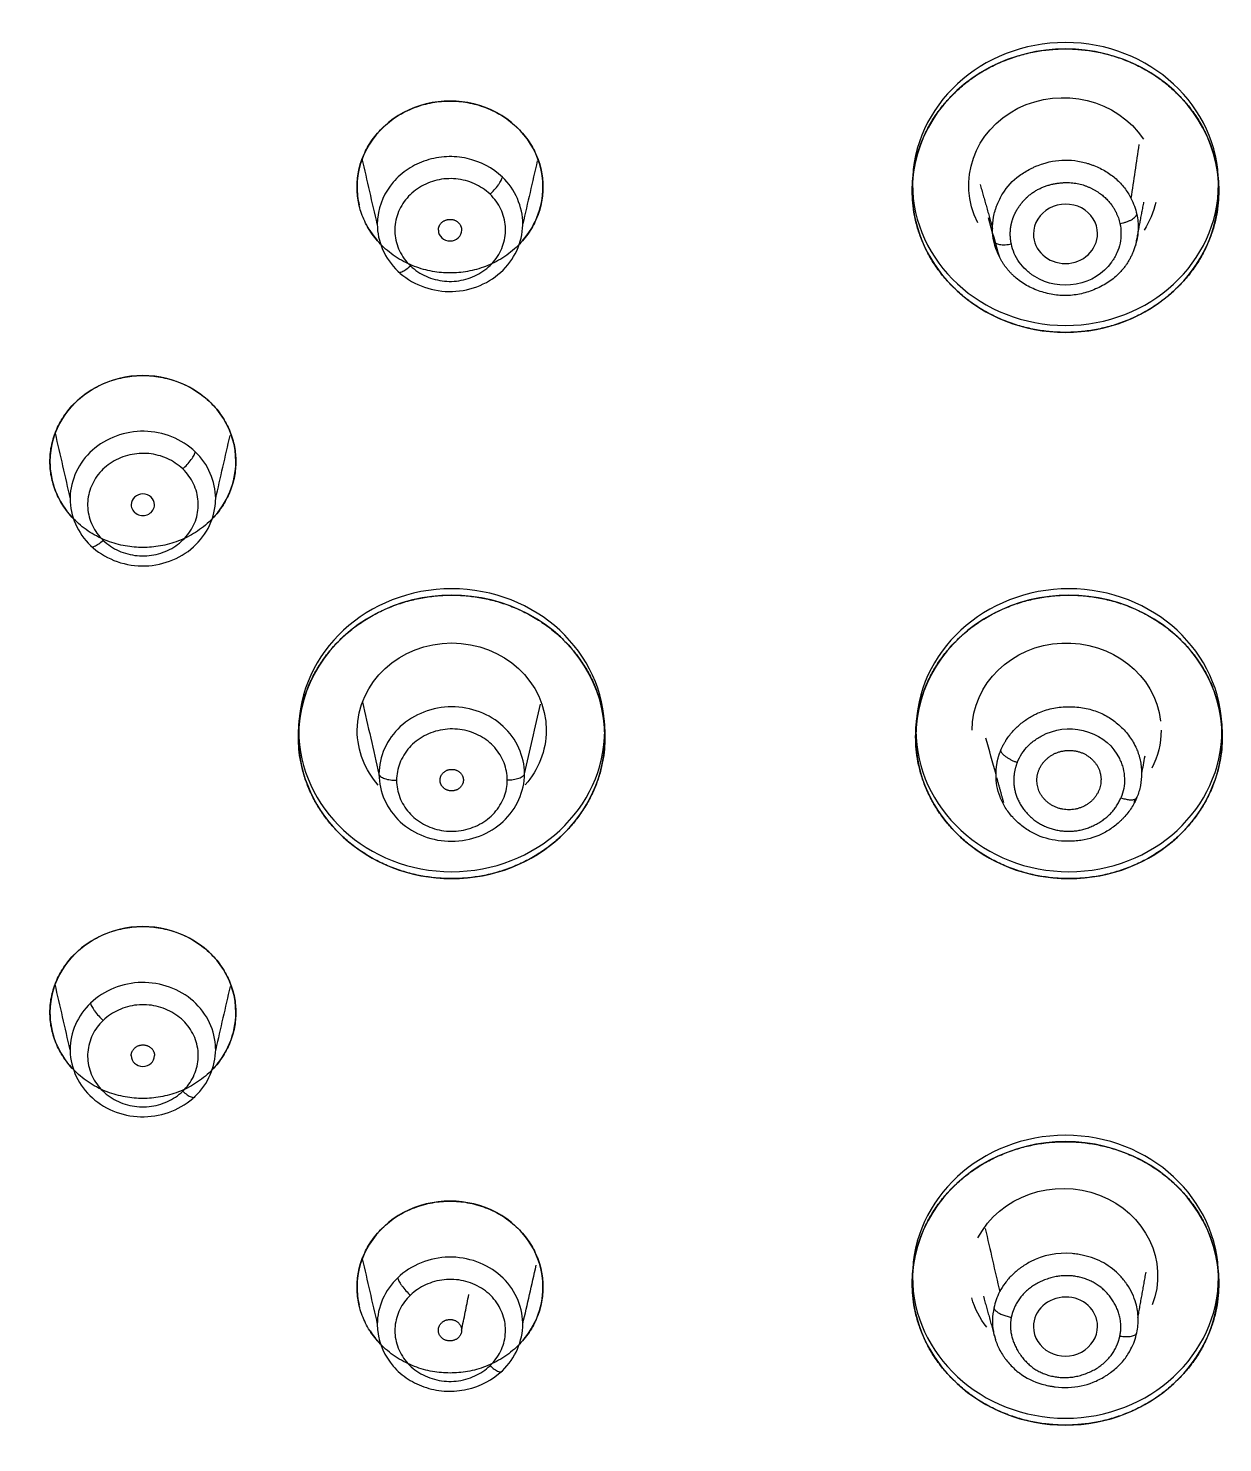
# Model space of a CAD drawing. Header units: millimetres. Extents: x 8883 to 11259, y -10160 to -6800.
# Drawn here: x 9738.44 to 9758.93, y -8386.65 to -8362.38 of the extents above; entities that cross this region are included whole.
import ezdxf

# ---------------------------------------------------------------- set-up
doc = ezdxf.new("R2010")
doc.units = ezdxf.units.MM
doc.layers.add('DIM', color=5, linetype='Continuous', lineweight=13)
doc.styles.add('ARIAL', font='arial.ttf')
doc.dimstyles.get("Standard").update_dxf_attribs({"dimtxt": 15, "dimasz": 15, "dimexe": 0.18, "dimexo": 0.0625, "dimgap": 4, "dimtad": 0, "dimdec": 1, "dimdsep": 46, "dimtxsty": 'ARIAL', "dimcen": 0, "dimclrd": 5, "dimclre": 5, "dimclrt": 5, "dimadec": 0, "dimazin": 0, "dimtfac": 1, "dimtdec": 1, "dimtofl": 0, "dimtmove": 0, "dimatfit": 3, "dimfxl": 1, "dimtolj": 1, "dimtzin": 0, "dimarcsym": 0})

# ---------------------------------------------------------------- blocks, each defined once
blk = doc.blocks.new('*D181')
at = {"layer": 'Defpoints', "color": 0, "transparency": 16777216}
for p in [(9790.112, -8262.466), (9790.112, -8375.129), (9680.114, -8375.98)]:
    blk.add_point(p, dxfattribs=at)
at = {"layer": 'DIM', "color": 5, "lineweight": -2, "transparency": 16777216}
for p, q in [((9680.114, -8375.917), (9680.114, -8262.286)), ((9790.112, -8375.067), (9790.112, -8262.286)), ((9698.114, -8262.466), (9711.106, -8262.466)), ((9772.112, -8262.466), (9759.12, -8262.466))]:
    blk.add_line(p, q, dxfattribs=at)
at = {"layer": 'DIM', "color": 5, "transparency": 16777216}
for points in [[(9698.114, -8259.466), (9698.114, -8265.466), (9680.114, -8262.466)], [(9772.112, -8259.466), (9772.112, -8265.466), (9790.112, -8262.466)]]:
    blk.add_solid(points, dxfattribs=at)
at = {"layer": 'DIM', "color": 5, "transparency": 16777216, "insert": (9735.113, -8262.466), "char_height": 18, "attachment_point": 5, "style": 'ARIAL'}
blk.add_mtext('\\A1;110', dxfattribs=at)
blk = doc.blocks.new('*D185')
at = {"layer": 'Defpoints', "color": 0, "transparency": 16777216}
for p in [(9678.596, -7626.145), (9989.37, -9683.127), (10114.894, -9683.127)]:
    blk.add_point(p, dxfattribs=at)
at = {"layer": 'DIM', "color": 5, "lineweight": -2, "transparency": 16777216}
for p, q in [((9678.658, -7626.145), (10115.074, -7626.145)), ((10114.894, -7644.145), (10114.894, -8614.508)), ((10114.894, -9665.127), (10114.894, -8694.764)), ((9989.433, -9683.127), (10115.074, -9683.127))]:
    blk.add_line(p, q, dxfattribs=at)
at = {"layer": 'DIM', "color": 5, "transparency": 16777216}
for points in [[(10111.894, -7644.145), (10117.894, -7644.145), (10114.894, -7626.145)], [(10111.894, -9665.127), (10117.894, -9665.127), (10114.894, -9683.127)]]:
    blk.add_solid(points, dxfattribs=at)
at = {"layer": 'DIM', "color": 5, "transparency": 16777216, "insert": (10114.894, -8654.636), "char_height": 18, "attachment_point": 5, "rotation": 90, "style": 'ARIAL'}
blk.add_mtext('\\A1;(2280)', dxfattribs=at)

msp = doc.modelspace()

# ---------------------------------------------------------------- linework, layer by layer
at = {"linetype": 'Continuous', "lineweight": 18}
for centre, major_axis, ratio, start_param, end_param in [((9756.234, -8365.163), (2.63, 0), 0.924527, 0, 3.141593), ((9745.674, -8365.1), (1.595, 0), 0.924527, 0, 3.141593), ((9745.674, -8365.1), (1.595, 0), 0.924527, 3.141593, 3.355467), ((9745.674, -8365.1), (1.595, 0), 0.924527, 5.557625, 6.283185), ((9756.234, -8365.163), (2.63, 0), 0.924527, 3.141593, 6.283185), ((9756.234, -8365.904), (-0.549, -0.026), 0.927596, 3.097646, 6.239239), ((9745.674, -8365.1), (1.595, 0), 0.924527, 3.58976, 3.845162), ((9745.674, -8365.841), (-0.2, -0.005), 0.927727, 6.261195, 9.402785), ((9756.234, -8365.904), (-0.549, -0.026), 0.927596, 6.239239, 9.380831), ((9740.404, -8369.811), (1.595, 0), 0.924527, 0, 3.141593), ((9740.404, -8369.811), (1.595, 0), 0.924527, 3.141593, 3.845457), ((9740.404, -8369.811), (1.595, 0), 0.924527, 5.559539, 6.283185), ((9740.404, -8370.552), (-0.2, -0.002), 0.926148, 3.13069, 6.272282), ((9740.404, -8370.552), (-0.2, -0.002), 0.926148, 6.272282, 9.413875), ((9745.703, -8374.536), (2.63, 0), 0.924527, 0, 3.141593), ((9756.294, -8374.536), (2.63, 0), 0.924527, 0, 3.141593), ((9745.703, -8374.536), (2.63, 0), 0.924527, 3.141593, 6.283185), ((9756.294, -8374.536), (2.63, 0), 0.924527, 3.141593, 6.283185), ((9740.404, -8379.264), (1.595, 0), 0.924527, 0, 3.141593), ((9740.404, -8379.264), (1.595, 0), 0.924527, 3.141593, 3.844524), ((9740.404, -8379.264), (1.595, 0), 0.924527, 5.545647, 6.283185), ((9740.404, -8380.005), (-0.2, -0.002), 0.922872, 6.272507, 9.414098), ((9756.234, -8383.912), (2.63, 0), 0.924527, 0, 3.141593), ((9745.674, -8383.975), (1.595, 0), 0.924527, 0, 3.141593), ((9745.674, -8383.975), (1.595, 0), 0.924527, 3.141593, 3.355467), ((9745.674, -8383.975), (1.595, 0), 0.924527, 5.545598, 6.283185), ((9756.234, -8383.912), (2.63, 0), 0.924527, 3.141593, 6.283185), ((9756.234, -8384.653), (-0.549, -0.025), 0.9211, 3.099424, 6.241016), ((9745.674, -8383.975), (1.595, 0), 0.924527, 3.677431, 3.858956), ((9756.234, -8384.653), (-0.549, -0.025), 0.9211, 6.241016, 9.382609)]:
    msp.add_ellipse(centre, major_axis=major_axis, ratio=ratio, start_param=start_param, end_param=end_param, dxfattribs=at)
for points, weights, knots in [([(9753.604, -8365.163), (9753.604, -8362.731), (9756.234, -8362.731), (9758.865, -8362.731), (9758.865, -8365.163)], [1, 0.707106907071, 1, 0.707106781187, 1], [0, 0, 0, 0.5, 0.5, 1, 1, 1]), ([(9744.078, -8365.1), (9744.078, -8363.626), (9745.674, -8363.626), (9747.269, -8363.626), (9747.269, -8365.1)], [1, 0.707107304891, 1, 0.707107304891, 1], [0, 0, 0, 0.5, 0.5, 1, 1, 1]), ([(9747.269, -8365.1), (9747.269, -8366.575), (9745.674, -8366.575), (9744.078, -8366.575), (9744.078, -8365.1)], [1, 0.707106955755, 1, 0.707106781187, 1], [0, 0, 0, 0.5, 0.5, 1, 1, 1]), ([(9758.865, -8365.163), (9758.865, -8367.595), (9756.234, -8367.595), (9753.604, -8367.595), (9753.604, -8365.163)], [1, 0.70710715884, 1, 0.70710715884, 1], [0, 0, 0, 0.5, 0.5, 1, 1, 1]), ([(9757.441, -8366.08), (9757.43, -8366.12), (9757.248, -8366.626), (9756.295, -8367.057), (9755.323, -8366.731), (9755.106, -8366.31)], [0.921419805362, 0.920849046779, 0.920849046779, 0.920849046779, 0.920849046779, 0.993742683981], [0, 0, 0, 0.027891, 0.356344, 0.684797, 1, 1, 1]), ([(9738.809, -8369.811), (9738.809, -8368.336), (9740.404, -8368.336), (9741.999, -8368.336), (9741.999, -8369.811)], [1, 0.707106979101, 1, 0.707106979101, 1], [0, 0, 0, 0.5, 0.5, 1, 1, 1]), ([(9741.999, -8369.811), (9741.999, -8371.286), (9740.404, -8371.286), (9738.809, -8371.286), (9738.809, -8369.811)], [1, 0.707106847158, 1, 0.707106781187, 1], [0, 0, 0, 0.5, 0.5, 1, 1, 1]), ([(9743.072, -8374.536), (9743.072, -8372.104), (9745.703, -8372.104), (9748.333, -8372.104), (9748.333, -8374.536)], [1, 0.707107048137, 1, 0.707107048137, 1], [0, 0, 0, 0.5, 0.5, 1, 1, 1]), ([(9753.663, -8374.536), (9753.663, -8372.104), (9756.294, -8372.104), (9758.924, -8372.104), (9758.924, -8374.536)], [1, 0.707107089385, 1, 0.707107089385, 1], [0, 0, 0, 0.5, 0.5, 1, 1, 1]), ([(9748.333, -8374.536), (9748.333, -8376.968), (9745.703, -8376.968), (9743.072, -8376.968), (9743.072, -8374.536)], [1, 0.70710687017, 1, 0.707106781187, 1], [0, 0, 0, 0.5, 0.5, 1, 1, 1]), ([(9758.924, -8374.536), (9758.924, -8376.968), (9756.294, -8376.968), (9753.663, -8376.968), (9753.663, -8374.536)], [1, 0.707106883919, 1, 0.707106781187, 1], [0, 0, 0, 0.5, 0.5, 1, 1, 1]), ([(9755.744, -8375.281), (9755.744, -8375.068), (9756.072, -8374.767), (9756.532, -8374.77), (9756.844, -8375.07), (9756.844, -8375.273)], [0.997014216091, 0.922369618366, 0.922369618366, 0.922369618366, 0.922369618366, 0.993816476362], [0, 0, 0, 0.252567, 0.505134, 0.757701, 1, 1, 1]), ([(9745.503, -8375.278), (9745.503, -8375.204), (9745.616, -8375.094), (9745.784, -8375.091), (9745.903, -8375.199), (9745.903, -8375.276)], [0.993806094249, 0.922367138801, 0.922367138801, 0.922367138801, 0.922367138801, 0.997014120723], [0, 0, 0, 0.242286, 0.494857, 0.747428, 1, 1, 1]), ([(9745.903, -8375.276), (9745.903, -8375.35), (9745.79, -8375.46), (9745.622, -8375.463), (9745.503, -8375.355), (9745.503, -8375.278)], [0.993811787275, 0.922368303391, 0.922368303391, 0.922368303391, 0.922368303391, 1], [0, 0, 0, 0.242293, 0.494862, 0.747431, 1, 1, 1]), ([(9756.843, -8375.273), (9756.843, -8375.782), (9756.294, -8375.786), (9755.744, -8375.789), (9755.744, -8375.281)], [1, 0.707106978218, 1, 0.707106781187, 1], [0, 0, 0, 0.5, 0.5, 1, 1, 1]), ([(9738.809, -8379.264), (9738.809, -8377.79), (9740.404, -8377.79), (9741.999, -8377.79), (9741.999, -8379.264)], [1, 0.707106979101, 1, 0.707106979101, 1], [0, 0, 0, 0.5, 0.5, 1, 1, 1]), ([(9741.999, -8379.264), (9741.999, -8380.739), (9740.404, -8380.739), (9738.809, -8380.739), (9738.809, -8379.264)], [1, 0.707106847158, 1, 0.707106781187, 1], [0, 0, 0, 0.5, 0.5, 1, 1, 1]), ([(9753.604, -8383.912), (9753.604, -8381.481), (9756.234, -8381.481), (9758.865, -8381.481), (9758.865, -8383.912)], [1, 0.707106907071, 1, 0.707106781187, 1], [0, 0, 0, 0.5, 0.5, 1, 1, 1]), ([(9744.078, -8383.975), (9744.078, -8382.501), (9745.674, -8382.501), (9747.269, -8382.501), (9747.269, -8383.975)], [1, 0.707107304891, 1, 0.707107304891, 1], [0, 0, 0, 0.5, 0.5, 1, 1, 1]), ([(9747.269, -8383.975), (9747.269, -8385.45), (9745.674, -8385.45), (9744.078, -8385.45), (9744.078, -8383.975)], [1, 0.707106955755, 1, 0.707106781187, 1], [0, 0, 0, 0.5, 0.5, 1, 1, 1]), ([(9758.865, -8383.912), (9758.865, -8386.344), (9756.234, -8386.344), (9753.604, -8386.344), (9753.604, -8383.912)], [1, 0.70710715884, 1, 0.70710715884, 1], [0, 0, 0, 0.5, 0.5, 1, 1, 1]), ([(9745.474, -8384.717), (9745.474, -8384.64), (9745.593, -8384.531), (9745.76, -8384.533), (9745.874, -8384.642), (9745.873, -8384.715)], [1, 0.922369618366, 0.922369618366, 0.922369618366, 0.922369618366, 0.993816140214], [0, 0, 0, 0.252567, 0.505134, 0.757701, 1, 1, 1]), ([(9745.873, -8384.715), (9745.873, -8384.9), (9745.674, -8384.9), (9745.474, -8384.901), (9745.474, -8384.717)], [1, 0.707107286609, 1, 0.707106781189, 1], [0, 0, 0, 0.5, 0.5, 1, 1, 1])]:
    msp.add_rational_spline(points, weights, degree=2, knots=knots, dxfattribs=at)
for points, degree, knots in [([(9758.86, -8365.049), (9758.86, -8363.711), (9757.679, -8362.622), (9754.79, -8362.621), (9753.609, -8363.705), (9753.609, -8365.049)], 3, [0, 0, 0, 0, 0.5, 0.5, 1, 1, 1, 1]), ([(9754.732, -8365.715), (9754.359, -8364.998), (9754.666, -8364.13), (9756.171, -8363.371), (9757.12, -8363.599), (9757.574, -8364.279)], 3, [0, 0, 0, 0, 0.5, 0.5, 1, 1, 1, 1]), ([(9746.36, -8365.224), (9746.384, -8365.202), (9746.435, -8365.151), (9746.495, -8365.078), (9746.532, -8365.023), (9746.553, -8364.985), (9746.567, -8364.954), (9746.571, -8364.937), (9746.572, -8364.93)], 3, [0, 0, 0, 0, 0.249918, 0.500019, 0.625069, 0.750119, 0.87517, 1, 1, 1, 1]), ([(9753.609, -8365.049), (9753.609, -8366.386), (9754.79, -8367.476), (9757.679, -8367.476), (9758.86, -8366.392), (9758.86, -8365.049)], 3, [0, 0, 0, 0, 0.5, 0.5, 1, 1, 1, 1]), ([(9755.305, -8366.078), (9755.304, -8366.073), (9755.302, -8366.064), (9755.299, -8366.05), (9755.297, -8366.035), (9755.295, -8366.021), (9755.293, -8366.007), (9755.291, -8365.992), (9755.29, -8365.978), (9755.288, -8365.963), (9755.288, -8365.949), (9755.287, -8365.934), (9755.287, -8365.92), (9755.286, -8365.905), (9755.287, -8365.891), (9755.287, -8365.876), (9755.288, -8365.862), (9755.289, -8365.847), (9755.29, -8365.833), (9755.291, -8365.818), (9755.293, -8365.804), (9755.295, -8365.789), (9755.297, -8365.774), (9755.3, -8365.76), (9755.303, -8365.745), (9755.306, -8365.731), (9755.309, -8365.717), (9755.313, -8365.702), (9755.317, -8365.688), (9755.321, -8365.673), (9755.326, -8365.659), (9755.331, -8365.645), (9755.336, -8365.63), (9755.341, -8365.616), (9755.347, -8365.602), (9755.353, -8365.588), (9755.359, -8365.574), (9755.365, -8365.56), (9755.372, -8365.546), (9755.379, -8365.532), (9755.387, -8365.519), (9755.394, -8365.505), (9755.402, -8365.491), (9755.41, -8365.478), (9755.419, -8365.464), (9755.427, -8365.451), (9755.436, -8365.438), (9755.445, -8365.425), (9755.455, -8365.412), (9755.464, -8365.399), (9755.474, -8365.386), (9755.484, -8365.374), (9755.494, -8365.362), (9755.504, -8365.35), (9755.514, -8365.338), (9755.524, -8365.327), (9755.535, -8365.315), (9755.546, -8365.304), (9755.557, -8365.293), (9755.58, -8365.271), (9755.618, -8365.237), (9755.672, -8365.197), (9755.727, -8365.162), (9755.785, -8365.13), (9755.844, -8365.104), (9755.905, -8365.081), (9755.967, -8365.062), (9756.03, -8365.047), (9756.093, -8365.036), (9756.155, -8365.028), (9756.215, -8365.024), (9756.274, -8365.023), (9756.33, -8365.026), (9756.384, -8365.032), (9756.437, -8365.04), (9756.487, -8365.052), (9756.536, -8365.065), (9756.584, -8365.082), (9756.629, -8365.1), (9756.673, -8365.12), (9756.716, -8365.142), (9756.757, -8365.166), (9756.796, -8365.191), (9756.832, -8365.216), (9756.867, -8365.243), (9756.898, -8365.269), (9756.928, -8365.297), (9756.955, -8365.324), (9756.979, -8365.351), (9757.002, -8365.378), (9757.023, -8365.405), (9757.042, -8365.432), (9757.059, -8365.458), (9757.075, -8365.484), (9757.089, -8365.509), (9757.097, -8365.526), (9757.101, -8365.535)], 3, [0, 0, 0, 0, 0.005639, 0.01128, 0.016923, 0.022568, 0.028216, 0.033866, 0.039518, 0.045174, 0.050834, 0.056497, 0.062165, 0.067837, 0.073514, 0.079196, 0.084884, 0.090579, 0.09628, 0.101988, 0.107703, 0.113427, 0.11916, 0.124901, 0.130652, 0.136413, 0.142185, 0.147968, 0.153763, 0.15957, 0.165389, 0.171222, 0.177069, 0.18293, 0.188806, 0.194697, 0.200603, 0.206526, 0.212466, 0.218423, 0.224397, 0.230389, 0.2364, 0.242429, 0.248478, 0.254545, 0.260633, 0.266737, 0.272815, 0.278856, 0.284861, 0.290832, 0.29677, 0.302676, 0.308553, 0.314401, 0.320223, 0.326019, 0.331792, 0.337544, 0.363062, 0.387913, 0.412255, 0.436234, 0.459979, 0.483604, 0.507202, 0.530854, 0.554402, 0.577065, 0.598864, 0.619904, 0.640284, 0.660096, 0.679422, 0.698337, 0.716906, 0.735184, 0.753217, 0.771044, 0.788693, 0.806186, 0.823482, 0.840237, 0.856404, 0.872002, 0.887047, 0.901558, 0.91555, 0.929037, 0.942032, 0.954548, 0.966594, 0.97818, 0.989313, 1, 1, 1, 1]), ([(9744.777, -8366.543), (9745.003, -8366.76), (9745.651, -8367.019), (9746.636, -8366.656), (9746.92, -8366.048), (9746.923, -8365.74), (9746.923, -8365.734)], 3, [0, 0, 0, 0, 0.331046, 0.662091, 0.993137, 1, 1, 1, 1]), ([(9757.168, -8365.728), (9757.18, -8365.783), (9757.186, -8365.839), (9757.187, -8365.952), (9757.181, -8366.009), (9757.158, -8366.122), (9757.139, -8366.178), (9757.103, -8366.259), (9757.089, -8366.286), (9757.066, -8366.326), (9757.058, -8366.339), (9757.041, -8366.365), (9757.032, -8366.378), (9756.877, -8366.593), (9756.676, -8366.718), (9756.16, -8366.814), (9755.923, -8366.772), (9755.693, -8366.629), (9755.68, -8366.62), (9755.654, -8366.603), (9755.616, -8366.575), (9755.58, -8366.545), (9755.513, -8366.483), (9755.473, -8366.438), (9755.406, -8366.342), (9755.378, -8366.292), (9755.333, -8366.187), (9755.316, -8366.133), (9755.305, -8366.078)], 3, [0, 0, 0, 0, 0.0625, 0.0625, 0.125, 0.125, 0.1875, 0.1875, 0.21875, 0.21875, 0.234375, 0.234375, 0.25, 0.25, 0.5, 0.5, 0.75, 0.75, 0.765625, 0.765625, 0.78125, 0.8125, 0.8125, 0.875, 0.875, 0.9375, 0.9375, 1, 1, 1, 1]), ([(9744.777, -8366.543), (9744.778, -8366.548), (9744.782, -8366.558), (9744.796, -8366.565), (9744.817, -8366.565), (9744.855, -8366.553), (9744.917, -8366.517), (9744.97, -8366.475), (9744.994, -8366.453)], 3, [0, 0, 0, 0, 0.124831, 0.249881, 0.374931, 0.499982, 0.750082, 1, 1, 1, 1]), ([(9741.088, -8369.938), (9741.113, -8369.917), (9741.164, -8369.866), (9741.225, -8369.792), (9741.262, -8369.737), (9741.283, -8369.699), (9741.297, -8369.667), (9741.301, -8369.651), (9741.302, -8369.643)], 3, [0, 0, 0, 0, 0.24992, 0.500024, 0.625075, 0.750127, 0.875179, 1, 1, 1, 1]), ([(9739.507, -8371.252), (9739.733, -8371.468), (9740.381, -8371.728), (9741.366, -8371.367), (9741.65, -8370.761), (9741.653, -8370.453), (9741.653, -8370.446)], 3, [0, 0, 0, 0, 0.330966, 0.661933, 0.992899, 1, 1, 1, 1]), ([(9739.507, -8371.252), (9739.508, -8371.257), (9739.512, -8371.266), (9739.526, -8371.274), (9739.547, -8371.274), (9739.585, -8371.262), (9739.646, -8371.227), (9739.698, -8371.185), (9739.723, -8371.163)], 3, [0, 0, 0, 0, 0.124822, 0.249873, 0.374925, 0.499976, 0.75008, 1, 1, 1, 1]), ([(9748.328, -8374.422), (9748.328, -8373.085), (9747.147, -8371.995), (9744.259, -8371.994), (9743.078, -8373.078), (9743.078, -8374.422)], 3, [0, 0, 0, 0, 0.5, 0.5, 1, 1, 1, 1]), ([(9758.919, -8374.422), (9758.919, -8373.085), (9757.738, -8371.995), (9754.849, -8371.994), (9753.668, -8373.078), (9753.668, -8374.422)], 3, [0, 0, 0, 0, 0.5, 0.5, 1, 1, 1, 1]), ([(9744.082, -8374.422), (9744.082, -8373.597), (9744.813, -8372.923), (9746.593, -8372.923), (9747.324, -8373.591), (9747.324, -8374.422)], 3, [0, 0, 0, 0, 0.5, 0.5, 1, 1, 1, 1]), ([(9754.631, -8374.422), (9754.631, -8373.627), (9755.313, -8372.966), (9757.026, -8372.884), (9757.774, -8373.469), (9757.866, -8374.263)], 3, [0, 0, 0, 0, 0.5, 0.5, 1, 1, 1, 1]), ([(9743.078, -8374.422), (9743.078, -8375.759), (9744.259, -8376.849), (9747.147, -8376.849), (9748.328, -8375.765), (9748.328, -8374.422)], 3, [0, 0, 0, 0, 0.5, 0.5, 1, 1, 1, 1]), ([(9753.668, -8374.422), (9753.668, -8375.759), (9754.849, -8376.849), (9757.738, -8376.849), (9758.919, -8375.765), (9758.919, -8374.422)], 3, [0, 0, 0, 0, 0.5, 0.5, 1, 1, 1, 1]), ([(9755.122, -8374.774), (9755.124, -8374.781), (9755.127, -8374.788), (9755.136, -8374.804), (9755.143, -8374.813), (9755.158, -8374.831), (9755.168, -8374.84), (9755.19, -8374.86), (9755.202, -8374.869), (9755.23, -8374.888), (9755.244, -8374.898), (9755.276, -8374.916), (9755.292, -8374.925), (9755.325, -8374.941), (9755.342, -8374.948), (9755.375, -8374.962), (9755.391, -8374.968), (9755.407, -8374.974)], 3, [0, 0, 0, 0, 0.125, 0.125, 0.25, 0.25, 0.375, 0.375, 0.5, 0.5, 0.625, 0.625, 0.75, 0.75, 0.875, 0.875, 1, 1, 1, 1]), ([(9744.455, -8375.176), (9744.455, -8375.176), (9744.455, -8375.478), (9744.726, -8376.08), (9745.704, -8376.452), (9746.682, -8376.074), (9746.952, -8375.471), (9746.952, -8375.169)], 3, [0, 0, 0, 0, 0.000026, 0.250026, 0.500026, 0.750026, 1, 1, 1, 1]), ([(9757.461, -8375.572), (9757.436, -8375.634), (9757.404, -8375.695), (9757.329, -8375.811), (9757.285, -8375.867), (9757.223, -8375.934), (9757.211, -8375.947), (9757.184, -8375.972), (9757.171, -8375.985), (9757.131, -8376.022), (9757.048, -8376.091), (9756.841, -8376.224), (9756.609, -8376.3), (9756.409, -8376.322), (9756.343, -8376.326), (9756.315, -8376.327), (9756.296, -8376.327), (9756.286, -8376.327), (9756.201, -8376.327), (9755.981, -8376.31), (9755.717, -8376.221), (9755.513, -8376.086), (9755.431, -8376.016), (9755.391, -8375.979), (9755.378, -8375.966), (9755.352, -8375.941), (9755.34, -8375.928), (9755.28, -8375.861), (9755.238, -8375.805), (9755.165, -8375.689), (9755.135, -8375.628), (9755.088, -8375.504), (9755.07, -8375.44), (9755.048, -8375.311), (9755.042, -8375.246), (9755.042, -8375.181)], 3, [0, 0, 0, 0, 0.0625, 0.0625, 0.125, 0.125, 0.140625, 0.140625, 0.15625, 0.15625, 0.1875, 0.25, 0.375, 0.40625, 0.421875, 0.429687, 0.429687, 0.4375, 0.4375, 0.5, 0.625, 0.6875, 0.71875, 0.71875, 0.734375, 0.734375, 0.75, 0.75, 0.8125, 0.8125, 0.875, 0.875, 0.9375, 0.9375, 1, 1, 1, 1]), ([(9755.346, -8375.284), (9755.351, -8375.601), (9755.574, -8375.846), (9755.794, -8376.087), (9756.45, -8376.195), (9756.753, -8376.038), (9757.059, -8375.879), (9757.184, -8375.58)], 2, [0, 0, 0, 0.25, 0.25, 0.5, 0.75, 0.75, 1, 1, 1]), ([(9757.539, -8375.164), (9757.539, -8375.233), (9757.533, -8375.302), (9757.507, -8375.439), (9757.487, -8375.506), (9757.461, -8375.572)], 3, [0, 0, 0, 0, 0.5, 0.5, 1, 1, 1, 1]), ([(9739.507, -8379.102), (9739.508, -8379.109), (9739.512, -8379.126), (9739.526, -8379.158), (9739.547, -8379.196), (9739.585, -8379.252), (9739.646, -8379.326), (9739.698, -8379.377), (9739.723, -8379.399)], 3, [0, 0, 0, 0, 0.124777, 0.249809, 0.374841, 0.499873, 0.749936, 1, 1, 1, 1]), ([(9739.156, -8379.903), (9739.156, -8379.909), (9739.159, -8380.217), (9739.443, -8380.821), (9740.428, -8381.178), (9741.075, -8380.918), (9741.302, -8380.701)], 3, [0, 0, 0, 0, 0.007423, 0.338282, 0.669141, 1, 1, 1, 1]), ([(9741.088, -8380.615), (9741.113, -8380.636), (9741.164, -8380.678), (9741.225, -8380.712), (9741.262, -8380.723), (9741.283, -8380.723), (9741.297, -8380.716), (9741.301, -8380.706), (9741.302, -8380.701)], 3, [0, 0, 0, 0, 0.250064, 0.500128, 0.625159, 0.750191, 0.875223, 1, 1, 1, 1]), ([(9758.86, -8383.798), (9758.86, -8382.461), (9757.679, -8381.371), (9754.79, -8381.371), (9753.609, -8382.455), (9753.609, -8383.798)], 3, [0, 0, 0, 0, 0.5, 0.5, 1, 1, 1, 1]), ([(9754.732, -8383.132), (9755.104, -8382.414), (9756.028, -8382.092), (9757.611, -8382.703), (9758.012, -8383.53), (9757.722, -8384.283)], 3, [0, 0, 0, 0, 0.5, 0.5, 1, 1, 1, 1]), ([(9744.777, -8383.815), (9744.778, -8383.822), (9744.782, -8383.839), (9744.796, -8383.872), (9744.817, -8383.91), (9744.855, -8383.966), (9744.917, -8384.041), (9744.97, -8384.092), (9744.994, -8384.114)], 3, [0, 0, 0, 0, 0.124764, 0.249798, 0.374832, 0.499865, 0.749933, 1, 1, 1, 1]), ([(9753.609, -8383.798), (9753.609, -8385.136), (9754.79, -8386.225), (9757.679, -8386.226), (9758.86, -8385.142), (9758.86, -8383.798)], 3, [0, 0, 0, 0, 0.5, 0.5, 1, 1, 1, 1]), ([(9757.168, -8384.815), (9757.231, -8384.5), (9756.86, -8383.918), (9756.531, -8383.821), (9756.199, -8383.723), (9755.862, -8383.859), (9755.523, -8383.997), (9755.371, -8384.3)], 2, [0, 0, 0, 0.25, 0.5, 0.5, 0.75, 0.75, 1, 1, 1]), ([(9755.006, -8384.336), (9754.992, -8384.402), (9754.984, -8384.469), (9754.98, -8384.604), (9754.985, -8384.672), (9755.009, -8384.807), (9755.028, -8384.874), (9755.079, -8385.005), (9755.112, -8385.07), (9755.162, -8385.147), (9755.172, -8385.163), (9755.193, -8385.193), (9755.204, -8385.208), (9755.238, -8385.252), (9755.308, -8385.335), (9755.493, -8385.502), (9755.718, -8385.614), (9755.903, -8385.66), (9755.96, -8385.672), (9755.979, -8385.675), (9756.018, -8385.682), (9756.114, -8385.696), (9756.36, -8385.708), (9756.644, -8385.649), (9756.845, -8385.548), (9756.927, -8385.498), (9756.943, -8385.488), (9756.975, -8385.466), (9757.022, -8385.433), (9757.066, -8385.398), (9757.15, -8385.324), (9757.201, -8385.271), (9757.289, -8385.159), (9757.327, -8385.1), (9757.358, -8385.038)], 3, [0, 0, 0, 0, 0.0625, 0.0625, 0.125, 0.125, 0.1875, 0.1875, 0.25, 0.25, 0.265625, 0.265625, 0.28125, 0.28125, 0.3125, 0.375, 0.5, 0.53125, 0.53125, 0.546875, 0.546875, 0.5625, 0.625, 0.75, 0.8125, 0.8125, 0.828125, 0.828125, 0.84375, 0.875, 0.875, 0.9375, 0.9375, 1, 1, 1, 1]), ([(9757.457, -8384.76), (9757.474, -8384.677), (9757.483, -8384.592), (9757.479, -8384.423), (9757.466, -8384.337), (9757.442, -8384.254)], 3, [0, 0, 0, 0, 0.5, 0.5, 1, 1, 1, 1]), ([(9755.304, -8384.493), (9755.245, -8384.79), (9755.427, -8385.086), (9755.615, -8385.391), (9755.941, -8385.488), (9756.275, -8385.586), (9756.95, -8385.311), (9757.101, -8385.009)], 2, [0, 0, 0, 0.25, 0.25, 0.5, 0.5, 0.75, 1, 1, 1]), ([(9744.433, -8384.737), (9744.459, -8384.953), (9744.553, -8385.162), (9744.735, -8385.375), (9744.775, -8385.415), (9744.861, -8385.489), (9744.998, -8385.591), (9745.264, -8385.715), (9745.497, -8385.757), (9745.674, -8385.765), (9745.733, -8385.763), (9745.85, -8385.752), (9746.141, -8385.706), (9746.408, -8385.566), (9746.572, -8385.41)], 3, [0, 0, 0, 0, 0.25, 0.25, 0.3125, 0.3125, 0.375, 0.5, 0.625, 0.625, 0.6875, 0.6875, 0.75, 1, 1, 1, 1]), ([(9757.168, -8384.816), (9757.185, -8384.818), (9757.202, -8384.821), (9757.236, -8384.824), (9757.254, -8384.826), (9757.288, -8384.826), (9757.305, -8384.826), (9757.337, -8384.824), (9757.352, -8384.822), (9757.38, -8384.817), (9757.392, -8384.813), (9757.414, -8384.805), (9757.423, -8384.8), (9757.439, -8384.79), (9757.445, -8384.784), (9757.453, -8384.772), (9757.456, -8384.766), (9757.457, -8384.76)], 3, [0, 0, 0, 0, 0.125, 0.125, 0.25, 0.25, 0.375, 0.375, 0.5, 0.5, 0.625, 0.625, 0.75, 0.75, 0.875, 0.875, 1, 1, 1, 1]), ([(9746.36, -8385.325), (9746.384, -8385.346), (9746.435, -8385.388), (9746.495, -8385.422), (9746.532, -8385.433), (9746.553, -8385.432), (9746.567, -8385.425), (9746.571, -8385.415), (9746.572, -8385.41)], 3, [0, 0, 0, 0, 0.250067, 0.500135, 0.625169, 0.750202, 0.875236, 1, 1, 1, 1])]:
    msp.add_open_spline(points, degree=degree, knots=knots, dxfattribs=at)
for points, degree in [([(9757.494, -8364.372), (9757.449, -8364.679), (9757.403, -8364.985), (9757.357, -8365.292)], 3), ([(9746.36, -8365.224), (9746.278, -8365.148), (9746.102, -8365.029), (9745.775, -8364.944), (9745.446, -8364.966), (9745.138, -8365.093), (9744.895, -8365.31), (9744.747, -8365.59), (9744.71, -8365.897), (9744.791, -8366.207), (9744.915, -8366.375), (9744.994, -8366.453)], 3), ([(9754.77, -8365.057), (9754.984, -8365.815)], 1), ([(9744.994, -8366.453), (9745.076, -8366.529), (9745.252, -8366.648), (9745.579, -8366.733), (9745.907, -8366.71), (9746.216, -8366.583), (9746.459, -8366.367), (9746.607, -8366.086), (9746.644, -8365.779), (9746.563, -8365.47), (9746.439, -8365.302), (9746.36, -8365.224)], 3), ([(9757.446, -8366.064), (9757.58, -8365.358)], 1), ([(9757.782, -8365.364), (9757.745, -8365.531), (9757.677, -8365.693), (9757.582, -8365.84)], 3), ([(9755.106, -8366.31), (9755.041, -8366.083), (9754.976, -8365.856), (9754.911, -8365.629)], 3), ([(9757.101, -8365.535), (9757.132, -8365.597), (9757.154, -8365.662), (9757.168, -8365.728)], 3), ([(9744.426, -8365.74), (9744.426, -8366.036), (9744.555, -8366.331), (9744.777, -8366.543)], 3), ([(9741.088, -8369.938), (9741.007, -8369.862), (9740.831, -8369.743), (9740.504, -8369.658), (9740.175, -8369.68), (9739.866, -8369.806), (9739.624, -8370.021), (9739.476, -8370.301), (9739.438, -8370.607), (9739.52, -8370.917), (9739.643, -8371.085), (9739.723, -8371.163)], 3), ([(9739.723, -8371.163), (9739.804, -8371.239), (9739.981, -8371.358), (9740.307, -8371.443), (9740.636, -8371.421), (9740.945, -8371.295), (9741.187, -8371.08), (9741.335, -8370.8), (9741.373, -8370.494), (9741.291, -8370.184), (9741.168, -8370.016), (9741.088, -8369.938)], 3), ([(9739.156, -8370.449), (9739.156, -8370.744), (9739.285, -8371.04), (9739.507, -8371.252)], 3), ([(9744.441, -8375.363), (9744.217, -8375.106), (9744.082, -8374.779), (9744.082, -8374.422)], 3), ([(9746.656, -8375.274), (9746.655, -8375.171), (9746.62, -8374.979), (9746.456, -8374.707), (9746.207, -8374.509), (9745.887, -8374.396), (9745.546, -8374.393), (9745.219, -8374.504), (9744.962, -8374.705), (9744.793, -8374.984), (9744.757, -8375.178), (9744.757, -8375.28)], 3), ([(9747.324, -8374.422), (9747.324, -8374.776), (9747.19, -8375.101), (9746.966, -8375.358)], 3), ([(9757.875, -8374.422), (9757.875, -8374.654), (9757.817, -8374.874), (9757.714, -8375.071)], 3), ([(9755.042, -8375.181), (9754.985, -8374.973), (9754.927, -8374.765), (9754.869, -8374.556)], 3), ([(9757.593, -8374.869), (9757.575, -8374.968), (9757.557, -8375.066), (9757.539, -8375.164)], 3), ([(9744.757, -8375.28), (9744.757, -8375.383), (9744.793, -8375.576), (9744.957, -8375.847), (9745.205, -8376.045), (9745.526, -8376.158), (9745.866, -8376.161), (9746.194, -8376.05), (9746.451, -8375.849), (9746.62, -8375.57), (9746.656, -8375.376), (9746.656, -8375.274)], 3), ([(9755.052, -8375.234), (9755.17, -8375.66)], 1), ([(9757.413, -8375.68), (9757.427, -8375.603)], 1), ([(9741.088, -8380.615), (9741.166, -8380.539), (9741.287, -8380.375), (9741.372, -8380.072), (9741.338, -8379.763), (9741.19, -8379.48), (9740.948, -8379.265), (9740.636, -8379.138), (9740.3, -8379.118), (9739.975, -8379.207), (9739.802, -8379.325), (9739.723, -8379.399)], 3), ([(9739.723, -8379.399), (9739.645, -8379.475), (9739.524, -8379.639), (9739.439, -8379.942), (9739.473, -8380.251), (9739.621, -8380.534), (9739.863, -8380.749), (9740.175, -8380.876), (9740.511, -8380.896), (9740.836, -8380.807), (9741.01, -8380.689), (9741.088, -8380.615)], 3), ([(9741.302, -8380.701), (9741.524, -8380.489), (9741.652, -8380.194), (9741.653, -8379.899)], 3), ([(9754.858, -8382.972), (9754.941, -8383.334), (9755.023, -8383.696), (9755.106, -8384.058)], 3), ([(9746.36, -8385.325), (9746.436, -8385.251), (9746.556, -8385.09), (9746.642, -8384.79), (9746.613, -8384.488), (9746.469, -8384.201), (9746.227, -8383.981), (9745.909, -8383.851), (9745.573, -8383.831), (9745.243, -8383.923), (9745.071, -8384.04), (9744.994, -8384.114)], 3), ([(9757.478, -8384.498), (9757.616, -8383.719)], 1), ([(9744.994, -8384.114), (9744.918, -8384.188), (9744.798, -8384.349), (9744.712, -8384.649), (9744.74, -8384.951), (9744.885, -8385.237), (9745.127, -8385.457), (9745.445, -8385.587), (9745.78, -8385.607), (9746.111, -8385.515), (9746.282, -8385.399), (9746.36, -8385.325)], 3), ([(9745.873, -8384.715), (9745.894, -8384.613), (9745.936, -8384.409), (9745.977, -8384.204), (9745.997, -8384.102)], 3), ([(9754.883, -8384.663), (9754.765, -8384.512), (9754.677, -8384.342), (9754.626, -8384.162)], 3), ([(9754.826, -8384.134), (9755.033, -8384.878)], 1), ([(9755.371, -8384.3), (9755.326, -8384.392), (9755.304, -8384.493)], 2), ([(9746.572, -8385.41), (9746.794, -8385.198), (9746.922, -8384.903), (9746.923, -8384.609)], 3), ([(9757.101, -8385.009), (9757.146, -8384.917), (9757.168, -8384.815)], 2), ([(9757.358, -8385.038), (9757.404, -8384.949), (9757.437, -8384.856), (9757.457, -8384.76)], 3)]:
    msp.add_open_spline(points, degree=degree, dxfattribs=at)
at = {"linetype": 'Continuous', "lineweight": 13}
for points in [[(9744.426, -8365.74), (9744.34, -8365.365), (9744.254, -8364.99), (9744.168, -8364.615)], [(9747.171, -8364.653), (9747.088, -8365.014), (9747.005, -8365.374), (9746.923, -8365.734)], [(9746.923, -8365.734), (9746.922, -8365.438), (9746.794, -8365.142), (9746.572, -8364.93)], [(9757.357, -8365.292), (9757.403, -8365.38), (9757.437, -8365.473), (9757.458, -8365.57)], [(9744.433, -8365.617), (9744.428, -8365.658), (9744.426, -8365.699), (9744.426, -8365.74)], [(9755.106, -8366.31), (9755.06, -8366.222), (9755.026, -8366.128), (9755.005, -8366.031)], [(9738.898, -8369.326), (9738.984, -8369.7), (9739.07, -8370.075), (9739.156, -8370.449)], [(9741.653, -8370.446), (9741.735, -8370.086), (9741.818, -8369.725), (9741.901, -8369.364)], [(9741.653, -8370.446), (9741.652, -8370.151), (9741.524, -8369.855), (9741.302, -8369.643)], [(9744.171, -8373.937), (9744.266, -8374.35), (9744.361, -8374.763), (9744.455, -8375.176)], [(9746.952, -8375.169), (9747.043, -8374.771), (9747.135, -8374.373), (9747.226, -8373.975)], [(9739.156, -8379.903), (9739.07, -8379.528), (9738.984, -8379.154), (9738.898, -8378.779)], [(9741.901, -8378.818), (9741.818, -8379.178), (9741.735, -8379.539), (9741.653, -8379.899)], [(9739.507, -8379.102), (9739.285, -8379.314), (9739.156, -8379.608), (9739.156, -8379.903)], [(9744.168, -8383.49), (9744.254, -8383.865), (9744.34, -8384.24), (9744.426, -8384.615)], [(9746.923, -8384.609), (9747, -8384.273), (9747.077, -8383.937), (9747.154, -8383.601)], [(9744.777, -8383.815), (9744.555, -8384.027), (9744.426, -8384.321), (9744.426, -8384.615)], [(9755.104, -8384.057), (9755.058, -8384.146), (9755.026, -8384.24), (9755.006, -8384.336)], [(9744.426, -8384.615), (9744.426, -8384.656), (9744.428, -8384.697), (9744.433, -8384.737)]]:
    msp.add_open_spline(points, degree=3, dxfattribs=at)
for points, knots in [([(9746.572, -8364.93), (9746.408, -8364.773), (9746.141, -8364.635), (9745.85, -8364.589), (9745.733, -8364.579), (9745.674, -8364.578), (9745.497, -8364.586), (9745.264, -8364.63), (9744.998, -8364.755), (9744.861, -8364.859), (9744.775, -8364.934), (9744.735, -8364.975), (9744.553, -8365.189), (9744.459, -8365.4), (9744.433, -8365.617)], [0, 0, 0, 0, 0.25, 0.3125, 0.3125, 0.375, 0.375, 0.5, 0.625, 0.6875, 0.6875, 0.75, 0.75, 1, 1, 1, 1]), ([(9755.005, -8366.031), (9754.99, -8365.965), (9754.982, -8365.896), (9754.981, -8365.757), (9754.987, -8365.686), (9755.007, -8365.581), (9755.015, -8365.545), (9755.031, -8365.493), (9755.036, -8365.475), (9755.048, -8365.44), (9755.055, -8365.423), (9755.088, -8365.338), (9755.184, -8365.145), (9755.375, -8364.939), (9755.581, -8364.813), (9755.668, -8364.771), (9755.704, -8364.755), (9755.722, -8364.747), (9755.775, -8364.725), (9755.954, -8364.66), (9756.208, -8364.624), (9756.465, -8364.656), (9756.576, -8364.685), (9756.631, -8364.701), (9756.65, -8364.707), (9756.687, -8364.72), (9756.705, -8364.726), (9756.796, -8364.761), (9756.864, -8364.795), (9756.991, -8364.872), (9757.049, -8364.915), (9757.156, -8365.011), (9757.204, -8365.062), (9757.289, -8365.173), (9757.325, -8365.231), (9757.357, -8365.292)], [0, 0, 0, 0, 0.0625, 0.0625, 0.125, 0.125, 0.15625, 0.15625, 0.171875, 0.171875, 0.1875, 0.1875, 0.25, 0.375, 0.4375, 0.453125, 0.453125, 0.46875, 0.46875, 0.5, 0.625, 0.6875, 0.71875, 0.71875, 0.734375, 0.734375, 0.75, 0.75, 0.8125, 0.8125, 0.875, 0.875, 0.9375, 0.9375, 1, 1, 1, 1]), ([(9757.168, -8365.728), (9757.185, -8365.725), (9757.202, -8365.721), (9757.236, -8365.713), (9757.254, -8365.707), (9757.288, -8365.696), (9757.305, -8365.69), (9757.337, -8365.676), (9757.352, -8365.669), (9757.38, -8365.654), (9757.392, -8365.646), (9757.414, -8365.63), (9757.424, -8365.622), (9757.439, -8365.606), (9757.445, -8365.599), (9757.453, -8365.584), (9757.456, -8365.577), (9757.457, -8365.57)], [0, 0, 0, 0, 0.125, 0.125, 0.25, 0.25, 0.375, 0.375, 0.5, 0.5, 0.625, 0.625, 0.75, 0.75, 0.875, 0.875, 1, 1, 1, 1]), ([(9757.458, -8365.57), (9757.476, -8365.652), (9757.484, -8365.737), (9757.478, -8365.908), (9757.465, -8365.994), (9757.441, -8366.08)], [0, 0, 0, 0, 0.5, 0.5, 1, 1, 1, 1]), ([(9755.006, -8366.031), (9755.008, -8366.037), (9755.011, -8366.043), (9755.021, -8366.054), (9755.027, -8366.06), (9755.044, -8366.069), (9755.053, -8366.073), (9755.077, -8366.081), (9755.09, -8366.084), (9755.118, -8366.088), (9755.134, -8366.09), (9755.166, -8366.091), (9755.184, -8366.091), (9755.218, -8366.089), (9755.236, -8366.088), (9755.271, -8366.084), (9755.288, -8366.081), (9755.305, -8366.078)], [0, 0, 0, 0, 0.125, 0.125, 0.25, 0.25, 0.375, 0.375, 0.5, 0.5, 0.625, 0.625, 0.75, 0.75, 0.875, 0.875, 1, 1, 1, 1]), ([(9741.302, -8369.643), (9741.075, -8369.426), (9740.428, -8369.167), (9739.443, -8369.527), (9739.159, -8370.134), (9739.156, -8370.443), (9739.156, -8370.449)], [0, 0, 0, 0, 0.330859, 0.661718, 0.992577, 1, 1, 1, 1]), ([(9746.952, -8375.169), (9746.952, -8375.169), (9746.952, -8374.868), (9746.682, -8374.266), (9745.704, -8373.894), (9744.726, -8374.271), (9744.455, -8374.875), (9744.455, -8375.176)], [0, 0, 0, 0, 0.000026, 0.250026, 0.500026, 0.750026, 1, 1, 1, 1]), ([(9755.407, -8374.974), (9755.428, -8374.921), (9755.455, -8374.87), (9755.518, -8374.774), (9755.555, -8374.728), (9755.639, -8374.643), (9755.686, -8374.605), (9755.763, -8374.553), (9755.79, -8374.537), (9755.832, -8374.514), (9755.846, -8374.507), (9755.875, -8374.493), (9756.128, -8374.379), (9756.384, -8374.37), (9756.876, -8374.537), (9757.052, -8374.689), (9757.166, -8374.922), (9757.173, -8374.936), (9757.185, -8374.964), (9757.202, -8375.006), (9757.215, -8375.049), (9757.237, -8375.134), (9757.244, -8375.192), (9757.248, -8375.306), (9757.243, -8375.363), (9757.222, -8375.474), (9757.205, -8375.528), (9757.184, -8375.58)], [0, 0, 0, 0, 0.0625, 0.0625, 0.125, 0.125, 0.1875, 0.1875, 0.21875, 0.21875, 0.234375, 0.234375, 0.25, 0.5, 0.5, 0.75, 0.75, 0.765625, 0.765625, 0.78125, 0.8125, 0.8125, 0.875, 0.875, 0.9375, 0.9375, 1, 1, 1, 1]), ([(9744.455, -8375.176), (9744.457, -8375.182), (9744.463, -8375.196), (9744.482, -8375.216), (9744.512, -8375.235), (9744.564, -8375.257), (9744.65, -8375.276), (9744.723, -8375.281), (9744.757, -8375.28)], [0, 0, 0, 0, 0.124843, 0.249865, 0.374888, 0.49991, 0.749955, 1, 1, 1, 1]), ([(9746.656, -8375.274), (9746.689, -8375.274), (9746.761, -8375.269), (9746.845, -8375.249), (9746.897, -8375.227), (9746.926, -8375.209), (9746.945, -8375.189), (9746.951, -8375.176), (9746.952, -8375.169)], [0, 0, 0, 0, 0.25, 0.5, 0.625, 0.75, 0.875, 1, 1, 1, 1]), ([(9741.653, -8379.899), (9741.653, -8379.893), (9741.65, -8379.585), (9741.366, -8378.982), (9740.381, -8378.624), (9739.733, -8378.885), (9739.507, -8379.102)], [0, 0, 0, 0, 0.007101, 0.338067, 0.669034, 1, 1, 1, 1]), ([(9757.442, -8384.254), (9757.427, -8384.197), (9757.406, -8384.142), (9757.354, -8384.033), (9757.323, -8383.979), (9757.279, -8383.915), (9757.269, -8383.902), (9757.251, -8383.877), (9757.222, -8383.84), (9757.152, -8383.759), (9756.998, -8383.617), (9756.788, -8383.5), (9756.591, -8383.441), (9756.511, -8383.425), (9756.478, -8383.419), (9756.462, -8383.416), (9756.413, -8383.408), (9756.121, -8383.372), (9755.821, -8383.432), (9755.57, -8383.576), (9755.529, -8383.602), (9755.515, -8383.611), (9755.488, -8383.629), (9755.422, -8383.675), (9755.362, -8383.726), (9755.273, -8383.813), (9755.233, -8383.859), (9755.162, -8383.955), (9755.131, -8384.005), (9755.104, -8384.057)], [0, 0, 0, 0, 0.0625, 0.0625, 0.125, 0.125, 0.140625, 0.140625, 0.15625, 0.1875, 0.25, 0.375, 0.4375, 0.453125, 0.453125, 0.46875, 0.46875, 0.5, 0.75, 0.78125, 0.78125, 0.796875, 0.796875, 0.8125, 0.875, 0.875, 0.9375, 0.9375, 1, 1, 1, 1]), ([(9746.923, -8384.609), (9746.923, -8384.602), (9746.92, -8384.296), (9746.636, -8383.693), (9745.651, -8383.337), (9745.003, -8383.598), (9744.777, -8383.815)], [0, 0, 0, 0, 0.006863, 0.337909, 0.668954, 1, 1, 1, 1])]:
    msp.add_open_spline(points, degree=3, knots=knots, dxfattribs=at)
at = {"linetype": 'Continuous', "lineweight": 18}
for points, weights in [([(9745.474, -8365.842), (9745.474, -8365.765), (9745.591, -8365.656), (9745.756, -8365.655), (9745.873, -8365.764), (9745.873, -8365.841)], [1, 0.923879395744, 0.923879395744, 0.923879395744, 0.923879395744, 1]), ([(9755.407, -8374.974), (9755.346, -8375.124), (9755.346, -8375.284)], [1, 0.98380744599, 1]), ([(9757.184, -8375.58), (9757.441, -8375.668), (9757.459, -8375.571)], [0.98801471402, 0.728240838657, 0.987944209057]), ([(9740.204, -8380.006), (9740.204, -8379.929), (9740.321, -8379.821), (9740.487, -8379.821), (9740.604, -8379.929), (9740.604, -8380.005)], [1, 0.92387949194, 0.92387949194, 0.92387949194, 0.92387949194, 1])]:
    msp.add_rational_spline(points, weights, degree=2, dxfattribs=at)
at = {"linetype": 'Continuous', "lineweight": 13}
msp.add_rational_spline([(9755.121, -8374.773), (9755.21, -8374.553), (9755.762, -8374.022), (9756.819, -8374.015), (9757.54, -8374.698), (9757.539, -8375.164)], [0.940704369644, 0.920856919987, 0.920856919987, 0.920856919987, 0.920856919987, 0.993750301418], degree=2, knots=[0, 0, 0, 0.144714, 0.43369, 0.722667, 1, 1, 1], dxfattribs=at)
for points, weights in [([(9755.049, -8375.059), (9755.065, -8374.911), (9755.121, -8374.773)], [0.974589239557, 0.953513458898, 0.940704370128]), ([(9755.042, -8375.181), (9755.042, -8375.12), (9755.049, -8375.059)], [0.99374855926, 0.983439962087, 0.974589243716]), ([(9755.006, -8384.336), (9755.034, -8384.447), (9755.304, -8384.493)], [0.987963430338, 0.727669227595, 0.988005344509])]:
    msp.add_rational_spline(points, weights, degree=2, dxfattribs=at)

# ---------------------------------------------------------------- dimensions: what is measured, and where the dimension line sits
at = {"layer": 'DIM', "color": 3}
dim = msp.add_linear_dim(base=(10114.894, -9683.127), p1=(9678.596, -7626.145), p2=(9989.37, -9683.127), angle=90, text='(2280)', dimstyle='Standard', override={"dimtxt": 18, "dimasz": 18, "dimgap": 5}, dxfattribs=at)
dim.commit()
dim.dimension.update_dxf_attribs({"geometry": '*D185', "text_midpoint": (10114.894, -8654.636)})
dim = msp.add_linear_dim(base=(9790.112, -8262.466), p1=(9680.114, -8375.98), p2=(9790.112, -8375.129), dimstyle='Standard', override={"dimtxt": 18, "dimasz": 18, "dimgap": 5}, dxfattribs=at)
dim.commit()
dim.dimension.update_dxf_attribs({"geometry": '*D181', "text_midpoint": (9735.113, -8262.466)})

doc.saveas('drawing.dxf')
